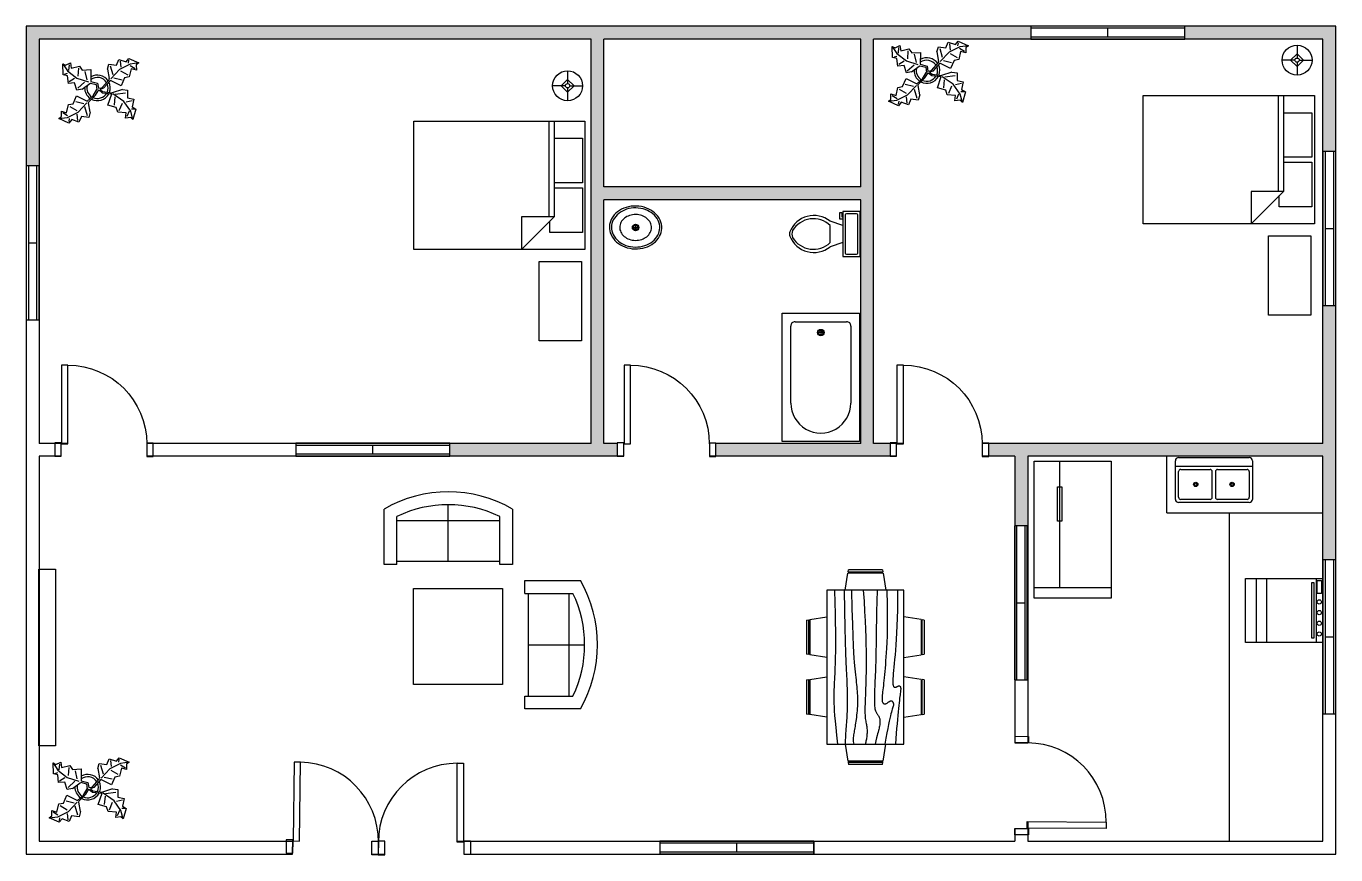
# Model space of a CAD drawing. Header units: feet. Extents: x 19.2 to 70.2, y 14.9 to 47.2.
import ezdxf

# ---------------------------------------------------------------- set-up
doc = ezdxf.new("R2010")
doc.units = ezdxf.units.FT
doc.header["$MEASUREMENT"] = 0
for name, color, linetype in [('blocks', 130, 'Continuous'), ('Door', 6, 'Continuous'), ('window', 30, 'Continuous')]:
    doc.layers.add(name, color=color, linetype=linetype)

# ---------------------------------------------------------------- blocks, each defined once
blk = doc.blocks.new('Door1')
at = {"layer": 'Door'}
for points in [[(-0.266, 0.481), (-0.516, 0.481), (-0.516, 3.55), (-0.266, 3.55)], [(-3.839, 0.512), (-3.589, 0.512), (-3.589, -0.014), (-3.839, -0.014)], [(-0.25, 0.526), (0, 0.526), (0, 0), (-0.25, 0)]]:
    blk.add_lwpolyline(points, close=True, dxfattribs=at)
blk.add_arc((-0.516, 0.481), 3.069, 90, 180, dxfattribs=at)
blk = doc.blocks.new('Door2')
at = {"layer": 'Door'}
for points in [[(-3.316, 0.537), (-3.066, 0.534), (-3.026, 3.603), (-3.276, 3.607)], [(3.323, 0.494), (3.073, 0.494), (3.073, 3.564), (3.323, 3.564)], [(-3.332, 0.583), (-3.582, 0.586), (-3.589, 0.06), (-3.339, 0.057)], [(-0.25, 0.526), (0, 0.526), (0, 0), (-0.25, 0)], [(0.257, 0.523), (0.007, 0.526), (0, 0), (0.25, -0.003)], [(3.339, 0.54), (3.589, 0.54), (3.589, 0.014), (3.339, 0.014)]]:
    blk.add_lwpolyline(points, close=True, dxfattribs=at)
for centre, start, end in [((-3.066, 0.534), 359.258, 89.258), ((3.073, 0.494), 90, 180)]:
    blk.add_arc(centre, 3.069, start, end, dxfattribs=at)
blk = doc.blocks.new('window1')
at = {"layer": 'window'}
for p, q in [((92.172, 19.841), (86.172, 19.841)), ((86.172, 19.841), (86.172, 19.341)), ((92.172, 19.758), (86.172, 19.758)), ((86.172, 19.424), (92.172, 19.424)), ((89.172, 19.424), (89.172, 19.758)), ((92.172, 19.341), (92.172, 19.841)), ((86.172, 19.341), (92.172, 19.341))]:
    blk.add_line(p, q, dxfattribs=at)
blk = doc.blocks.new('Bath Tub - 26 x 60 in.')
for p, q in [((8, -18), (10, -18)), ((9, -17), (9, -19))]:
    blk.add_line(p, q)
blk.add_lwpolyline([(0, -36), (0, 0), (60, 0), (60, -36)], close=True)
for points in [[(4, -30), (4, -6)], [(6, -4), (42, -4)], [(42, -32), (6, -32)]]:
    blk.add_lwpolyline(points)
for radius in [1.5, 1]:
    blk.add_circle((9, -18), radius)
for centre, radius, start, end in [((5.75, -5.75), 1.77, 81.8699, 188.1301), ((42, -18), 14, 270, 90), ((5.75, -30.25), 1.77, 171.8699, 278.1301)]:
    blk.add_arc(centre, radius, start, end)
blk = doc.blocks.new('Toilet - top')
for p, q in [((9.5, -6), (9.5, -2)), ((-10, -8.5), (-8, -8.5)), ((-10, -9.5), (-10, -8.5)), ((-7, -9.5), (-10, -9.5)), ((-8, -8.5), (-8, -8)), ((-7, -8), (-7, -9.5)), ((-4, -8), (-6, -14)), ((4, -8), (6, -14)), ((4, -14), (-4, -14))]:
    blk.add_line(p, q)
blk.add_lwpolyline([(10.5, -8), (10.5, 0), (-10.5, 0), (-10.5, -8)], close=True)
for points in [[(-9.5, -2), (-9.5, -6)], [(8.5, -1), (-8.5, -1)], [(-8.5, -7), (8.5, -7)]]:
    blk.add_lwpolyline(points)
for centre, radius, start, end in [((-8.62, -1.88), 0.884, 81.8699, 188.1301), ((-8.62, -6.12), 0.884, 171.8699, 278.1301), ((8.62, -1.88), 0.884, 351.8699, 98.1301), ((8.62, -6.12), 0.884, 261.8699, 8.1301), ((3.52, -21.58), 12.17, 141.46911, 247.97143), ((4.2, -21.82), 11.33, 136.36773, 238.94682), ((-3.52, -21.58), 12.17, 292.02843, 38.53071), ((-4.2, -21.82), 11.33, 301.05301, 43.63209), ((0, -27.88), 4, 245.73182, 294.26817), ((0, -29), 4, 254.86053, 285.13947)]:
    blk.add_arc(centre, radius, start, end)
blk = doc.blocks.new('Sink - Oval top')
for p, q in [((-1, 0), (1, 0)), ((0, 1), (0, -1))]:
    blk.add_line(p, q)
at = {"linetype": 'Continuous'}
for points in [[(-12.23, 0.39, 0.117634), (-11.46, -3.36, 0.104469), (-8.88, -6.8, 0.090016), (-5.08, -9.07, 0.08192), (-0.32, -10.02, 0.08192), (4.49, -9.38, 0.090016), (8.42, -7.36, 0.104469), (11.22, -4.09, 0.117634), (12.23, -0.39, 0.117634), (11.46, 3.36, 0.104469), (8.88, 6.8, 0.090016), (5.08, 9.07, 0.08192), (0.32, 10.02, 0.08192), (-4.49, 9.38, 0.090016), (-8.42, 7.36, 0.104469), (-11.22, 4.09, 0.117634)], [(-11.29, 0.16, 0.118622), (-10.52, -3.25, 0.104678), (-8.07, -6.36, 0.089562), (-4.54, -8.37, 0.081185), (-0.13, -9.15, 0.081185), (4.3, -8.49, 0.089562), (7.89, -6.58, 0.104678), (10.42, -3.55, 0.118622), (11.29, -0.16, 0.118622), (10.52, 3.25, 0.104678), (8.07, 6.36, 0.089562), (4.54, 8.37, 0.081185), (0.13, 9.15, 0.081185), (-4.3, 8.49, 0.089562), (-7.89, 6.58, 0.104678), (-10.42, 3.55, 0.118622)], [(-7.42, 0.08, 0.118283), (-6.91, -2.17, 0.104607), (-5.29, -4.21, 0.089718), (-2.97, -5.53, 0.081436), (-0.07, -6.04, 0.081436), (2.84, -5.59, 0.089718), (5.2, -4.33, 0.104607), (6.86, -2.32, 0.118283), (7.42, -0.08, 0.118283), (6.91, 2.17, 0.104607), (5.29, 4.21, 0.089718), (2.97, 5.53, 0.081436), (0.07, 6.04, 0.081436), (-2.84, 5.59, 0.089718), (-5.2, 4.33, 0.104607), (-6.86, 2.32, 0.118283)]]:
    blk.add_lwpolyline(points, format="xyb", close=True, dxfattribs=at)
for radius in [1.5, 1]:
    blk.add_circle((0, 0), radius)
blk = doc.blocks.new('Dining Set - 36 x 72 in.')
at = {"linetype": 'Continuous'}
for p, q in [((-22.2343, 26.00059), (-23.4847, 17.99762)), ((-22.2304, 26), (-5.7608, 26)), ((-22, 27.5), (-22.1562, 26.50042)), ((-5.8416, 26.5), (-22.1534, 26.5)), ((-22, 27.5), (-6, 27.5)), ((-5.8437, 26.49966), (-6, 27.5)), ((-4.5152, 17.99762), (-5.7655, 25.99926)), ((5.7657, 26.00059), (4.5153, 17.99762)), ((5.7696, 26), (22.2392, 26)), ((6, 27.5), (5.8438, 26.50042)), ((22.1584, 26.5), (5.8466, 26.5)), ((6, 27.5), (22, 27.5)), ((22.1563, 26.49966), (22, 27.5)), ((23.4848, 17.99762), (22.2345, 25.99926)), ((36, 18), (-36, 18)), ((-36, 18), (-36, -18)), ((36, -18), (36, 18)), ((-45.5, 8), (-44.5004, 8.15617)), ((-45.5, 8), (-45.5, -8)), ((-44.5, -8.15843), (-44.5, 8.15338)), ((-44.0006, 8.23428), (-35.9976, 9.48474)), ((-44, 8.23041), (-44, -8.23915)), ((44.0006, 8.23428), (35.9976, 9.48474)), ((44, 8.23041), (44, -8.23915)), ((44.5, -8.15843), (44.5, 8.15338)), ((45.5, 8), (44.5005, 8.15617)), ((45.5, 8), (45.5, -8)), ((-44.4997, -8.15631), (-45.5, -8)), ((-35.9976, -9.48476), (-43.9993, -8.2345)), ((35.9976, -9.48476), (43.9993, -8.2345)), ((44.4997, -8.15631), (45.5, -8)), ((-36, -18), (36, -18)), ((-22.2343, -26.0006), (-23.4847, -17.99762)), ((-4.5152, -17.99762), (-5.7655, -25.99928)), ((5.7657, -26.0006), (4.5153, -17.99762)), ((23.4848, -17.99762), (22.2345, -25.99928)), ((-22.2304, -26), (-5.7608, -26)), ((-22, -27.5), (-22.1562, -26.50044)), ((-5.8416, -26.5), (-22.1534, -26.5)), ((-22, -27.5), (-6, -27.5)), ((-5.8437, -26.49967), (-6, -27.5)), ((5.7696, -26), (22.2392, -26)), ((6, -27.5), (5.8438, -26.50044)), ((22.1584, -26.5), (5.8466, -26.5)), ((6, -27.5), (22, -27.5)), ((22.1563, -26.49967), (22, -27.5))]:
    blk.add_line(p, q, dxfattribs=at)
for points in [[(-36, 15), (-31.1772, 14.97754), (-26.8079, 14.91406), (-22.8538, 14.81543), (-19.276, 14.6875), (-16.0362, 14.53613), (-13.0957, 14.36718), (-10.4159, 14.18652), (-7.9583, 14), (-5.6904, 13.81315), (-3.6035, 13.63021), (-1.6954, 13.45508), (0.0365, 13.29166), (1.5945, 13.14388), (2.9811, 13.01562), (4.1988, 12.9108), (5.25, 12.83333), (6.1393, 12.78613), (6.8802, 12.76823), (7.4883, 12.77767), (7.9792, 12.8125), (8.3685, 12.87077), (8.6719, 12.95052), (8.9049, 13.0498), (9.0833, 13.16666), (9.2205, 13.29899), (9.3216, 13.44401), (9.3895, 13.59879), (9.4271, 13.76041), (9.4373, 13.92594), (9.4232, 14.09245), (9.3875, 14.257), (9.3333, 14.41666), (9.2638, 14.56917), (9.1836, 14.71484), (9.0975, 14.85465), (9.0104, 14.98958), (8.9272, 15.1206), (8.8529, 15.2487), (8.7922, 15.37483), (8.75, 15.5), (8.7305, 15.62467), (8.7344, 15.74739), (8.7617, 15.86621), (8.8125, 15.97916), (8.8867, 16.08431), (8.9844, 16.17968), (9.1055, 16.26334), (9.25, 16.33333), (9.4189, 16.38802), (9.6172, 16.42708), (9.8506, 16.45052), (10.125, 16.45833), (10.4463, 16.45052), (10.8203, 16.42708), (11.2529, 16.38802), (11.75, 16.33333), (12.3184, 16.26318), (12.9694, 16.17838), (13.7151, 16.07991), (14.5677, 15.96875), (15.5395, 15.84586), (16.6426, 15.71224), (17.8893, 15.56884), (19.2917, 15.41666), (20.859, 15.25667), (22.5879, 15.08984), (24.4721, 14.91715), (26.5052, 14.73958), (28.6809, 14.5581), (30.9929, 14.3737), (33.4347, 14.18733), (36, 14)], [(-36, 10), (-28.9766, 10.14274), (-23.1725, 10.20442), (-18.4241, 10.19775), (-14.5677, 10.13541), (-11.4399, 10.03011), (-8.877, 9.89453), (-6.7154, 9.74137), (-4.7917, 9.58333), (-2.9698, 9.43082), (-1.2246, 9.28515), (0.4415, 9.14534), (2.026, 9.01041), (3.5266, 8.87939), (4.9408, 8.7513), (6.266, 8.62516), (7.5, 8.5), (8.6411, 8.37549), (9.6914, 8.2539), (10.6538, 8.13818), (11.5312, 8.03125), (12.3267, 7.93603), (13.043, 7.85547), (13.6831, 7.79248), (14.25, 7.75), (14.7471, 7.7303), (15.1797, 7.73307), (15.5537, 7.75732), (15.875, 7.80208), (16.1494, 7.86637), (16.3828, 7.94922), (16.5811, 8.04964), (16.75, 8.16666), (16.8944, 8.29915), (17.0143, 8.44531), (17.1089, 8.60319), (17.1771, 8.77083), (17.218, 8.94629), (17.2305, 9.1276), (17.2137, 9.31282), (17.1667, 9.5), (17.0895, 9.6875), (16.987, 9.875), (16.8649, 10.0625), (16.7292, 10.25), (16.5856, 10.4375), (16.4401, 10.625), (16.2985, 10.8125), (16.1667, 11), (16.05, 11.18733), (15.9518, 11.3737), (15.8752, 11.5581), (15.8229, 11.73958), (15.798, 11.91715), (15.8034, 12.08984), (15.842, 12.25667), (15.9167, 12.41666), (16.0295, 12.56836), (16.1784, 12.70833), (16.3605, 12.83268), (16.5729, 12.9375), (16.8127, 13.01888), (17.0768, 13.07291), (17.3625, 13.0957), (17.6667, 13.08333), (17.9894, 13.03312), (18.3418, 12.94726), (18.7382, 12.82918), (19.1927, 12.68229), (19.7195, 12.51001), (20.3327, 12.31575), (21.0465, 12.10294), (21.875, 11.875), (22.8357, 11.63354), (23.959, 11.37304), (25.2786, 11.08618), (26.8282, 10.76562), (28.6414, 10.40405), (30.752, 9.99414), (33.1936, 9.52856), (36, 9)], [(-36, 5.5), (-30.7157, 5.3348), (-26.069, 5.20963), (-21.9946, 5.11767), (-18.4271, 5.05208), (-15.3009, 5.00602), (-12.5508, 4.97265), (-10.1112, 4.94515), (-7.9167, 4.91666), (-5.909, 4.88167), (-4.0586, 4.83984), (-2.3429, 4.79215), (-0.7396, 4.73958), (0.7739, 4.6831), (2.22, 4.6237), (3.6213, 4.56233), (5, 4.5), (6.373, 4.43782), (7.7344, 4.3776), (9.0723, 4.32129), (10.375, 4.27083), (11.6309, 4.22819), (12.8281, 4.19531), (13.9551, 4.17415), (15, 4.16666), (15.954, 4.17448), (16.819, 4.19791), (17.6001, 4.23698), (18.3021, 4.29166), (18.9299, 4.36198), (19.4883, 4.44791), (19.9823, 4.54948), (20.4167, 4.66666), (20.7969, 4.79899), (21.1302, 4.94401), (21.4245, 5.09879), (21.6875, 5.26041), (21.9271, 5.42594), (22.1511, 5.59245), (22.3672, 5.757), (22.5834, 5.91666), (22.8065, 6.06868), (23.0404, 6.21093), (23.2879, 6.34147), (23.5521, 6.45833), (23.8358, 6.55957), (24.142, 6.64323), (24.4735, 6.70735), (24.8334, 6.75), (25.2235, 6.76969), (25.642, 6.76692), (26.0858, 6.74267), (26.5521, 6.69791), (27.0379, 6.63362), (27.5404, 6.55078), (28.0565, 6.45036), (28.5834, 6.33333), (29.1242, 6.19987), (29.7071, 6.04687), (30.3661, 5.87044), (31.1354, 5.66666), (32.0493, 5.43164), (33.142, 5.16146), (34.4475, 4.85221), (36, 4.5)], [(-36, -1), (-30.7915, -0.6591), (-26.0195, -0.38216), (-21.6519, -0.16284), (-17.6563, 0.00521), (-14.0005, 0.12833), (-10.6523, 0.21289), (-7.5796, 0.26522), (-4.75, 0.29166), (-2.134, 0.29793), (0.2878, 0.28711), (2.5317, 0.26163), (4.6146, 0.22396), (6.5529, 0.17651), (8.3633, 0.12174), (10.0623, 0.06209), (11.6667, 0), (13.1899, -0.06201), (14.6341, -0.1211), (15.9982, -0.17432), (17.2813, -0.21875), (18.4823, -0.25147), (19.6003, -0.26953), (20.6343, -0.27002), (21.5834, -0.25), (22.4481, -0.20768), (23.2357, -0.14584), (23.9549, -0.06836), (24.6146, 0.02083), (25.2235, 0.11784), (25.7904, 0.21875), (26.3241, 0.31966), (26.8334, 0.41666), (27.3265, 0.50618), (27.8099, 0.58593), (28.2894, 0.65397), (28.7709, 0.70833), (29.2601, 0.74707), (29.763, 0.76823), (30.2855, 0.76985), (30.8334, 0.75), (31.4088, 0.70784), (31.9994, 0.64713), (32.589, 0.57275), (33.1615, 0.48958), (33.7008, 0.4025), (34.1908, 0.3164), (34.6153, 0.23616), (34.9584, 0.16666), (35.2099, 0.11165), (35.3848, 0.07031), (35.504, 0.04069), (35.5886, 0.02083), (35.6594, 0.00879), (35.7377, 0.0026), (35.8442, 0.00032), (36, 0)], [(-36, -6.5), (-27.1843, -6.31267), (-20.084, -6.1263), (-14.469, -5.9419), (-10.1094, -5.76042), (-6.7752, -5.58285), (-4.2363, -5.41016), (-2.2629, -5.24333), (-0.625, -5.08334), (0.8708, -4.93099), (2.2715, -4.78646), (3.5872, -4.64974), (4.8281, -4.52084), (6.0046, -4.39974), (7.127, -4.28646), (8.2053, -4.18099), (9.25, -4.08334), (10.2705, -3.99382), (11.2734, -3.91407), (12.2647, -3.84603), (13.25, -3.79167), (14.2354, -3.75293), (15.2266, -3.73177), (16.2295, -3.73015), (17.25, -3.75), (18.2912, -3.79248), (19.3451, -3.85547), (20.4009, -3.93604), (21.4479, -4.03125), (22.4754, -4.13819), (23.4727, -4.25391), (24.4289, -4.37549), (25.3334, -4.5), (26.1785, -4.62492), (26.9694, -4.74935), (27.7145, -4.87281), (28.4219, -4.99479), (29.1, -5.11483), (29.7572, -5.23242), (30.4016, -5.34709), (31.0417, -5.45834), (31.6837, -5.56437), (32.3262, -5.65821), (32.9658, -5.73153), (33.599, -5.77604), (34.2224, -5.78345), (34.8327, -5.74545), (35.4264, -5.65373), (36, -5.5)], [(-36, -10), (-26.4022, -9.81299), (-18.4675, -9.62891), (-11.9839, -9.45069), (-6.7396, -9.28125), (-2.5226, -9.12354), (0.8789, -8.98047), (3.6769, -8.85498), (6.0833, -8.75), (8.2767, -8.66765), (10.3021, -8.60677), (12.1712, -8.56543), (13.8958, -8.54167), (15.4876, -8.53353), (16.9583, -8.53907), (18.3197, -8.55632), (19.5834, -8.58334), (20.7616, -8.61841), (21.8685, -8.66081), (22.9188, -8.71004), (23.9271, -8.76563), (24.9081, -8.82707), (25.8763, -8.89388), (26.8465, -8.96558), (27.8334, -9.04167), (28.8474, -9.12118), (29.8828, -9.20117), (30.93, -9.27824), (31.9792, -9.34896), (33.0205, -9.40991), (34.0443, -9.45768), (35.0407, -9.48885), (36, -9.5)], [(-36, -14.5), (-30.0881, -14.33513), (-25.0332, -14.21224), (-20.7312, -14.12647), (-17.0781, -14.07292), (-13.97, -14.04671), (-11.3027, -14.04297), (-8.9724, -14.05681), (-6.875, -14.08334), (-4.9224, -14.11833), (-3.0905, -14.16016), (-1.3709, -14.20785), (0.2448, -14.26042), (1.7647, -14.3169), (3.1973, -14.3763), (4.5507, -14.43767), (5.8333, -14.5), (7.0554, -14.5621), (8.235, -14.62175), (9.3922, -14.67652), (10.5469, -14.72396), (11.7192, -14.76164), (12.929, -14.78711), (14.1965, -14.79794), (15.5417, -14.79167), (16.9933, -14.76424), (18.6152, -14.70508), (20.4804, -14.60197), (22.6615, -14.44271), (25.2312, -14.21509), (28.2624, -13.9069), (31.8277, -13.50594), (36, -13)]]:
    blk.add_lwpolyline(points, dxfattribs=at)
blk = doc.blocks.new('Sofa - Roundback Loveseat 5 ft.')
at = {"linetype": 'Continuous'}
for p, q in [((0, -32.44198), (0, -5.99998)), ((-24, -33.99998), (-24, -11.46958)), ((24.00004, -33.99998), (24.00004, -11.46958)), ((-23.9998, -13.38178), (23.99986, -13.38178)), ((-24, -32.44198), (24.00004, -32.44198))]:
    blk.add_line(p, q, dxfattribs=at)
for points in [[(-24, -33.99998), (-30, -33.99998), (-30, -7.99998)], [(30.00004, -7.99998), (30.00004, -33.99998), (24.00004, -33.99998)]]:
    blk.add_lwpolyline(points, dxfattribs=at)
for centre, radius, start, end in [((0, -60.24998), 60.24998, 60.13715, 119.8628), ((0, -61.38438), 55.38444, 64.32083, 115.6792)]:
    blk.add_arc(centre, radius, start, end, dxfattribs=at)
blk = doc.blocks.new('Range-Oven - 30 in front')
for p, q in [((0, 33.00005), (30, 33.00005)), ((30, 10), (0, 10)), ((0, 5), (30, 5))]:
    blk.add_line(p, q)
for points in [[(0, 0), (0, 36.00005), (30, 36.00005), (30, 0)], [(1, 33.50005), (1, 35.50005), (7, 35.50005), (7, 33.50005)], [(2, 31.00005), (2, 32.00005), (28, 32.00005), (28, 31.00005)]]:
    blk.add_lwpolyline(points, close=True)
for centre in [(11, 34.50005), (16, 34.50005), (21, 34.50005), (26, 34.50005)]:
    blk.add_circle(centre, 1)
blk = doc.blocks.new('Refrigerator-2 door - 36 in front')
for p, q in [((12, 5), (12, 64)), ((0, 5), (36, 5))]:
    blk.add_line(p, q)
for points in [[(0, 0), (0, 64), (36, 64), (36, 0)], [(11, 36), (11, 52), (13, 52), (13, 36)]]:
    blk.add_lwpolyline(points, close=True)
blk = doc.blocks.new('Sink-double - 36 in top')
for p, q in [((-18, -4), (18, -4)), ((-0.75, -18.5), (-0.75, -6.5)), ((0.75, -6.5), (0.75, -18.5))]:
    blk.add_line(p, q)
for points in [[(-16.5, 0), (16.5, 0)], [(-18, -19.5), (-18, -1.5)], [(-15.5, -5.5), (-1.75, -5.5)], [(1.75, -5.5), (15.5, -5.5)], [(18, -1.5), (18, -19.5)], [(-16.5, -18.5), (-16.5, -6.5)], [(16.5, -6.5), (16.5, -18.5)], [(16.5, -21), (-16.5, -21)], [(-1.75, -19.5), (-15.5, -19.5)], [(15.5, -19.5), (1.75, -19.5)]]:
    blk.add_lwpolyline(points)
for centre, radius in [((-8.5, -12.5), 1), ((-8.5, -12.5), 0.5), ((8.5, -12.5), 1), ((8.5, -12.5), 0.5)]:
    blk.add_circle(centre, radius)
for centre, radius, start, end in [((-16.5, -1.5), 1.5, 90, 180), ((16.5, -1.5), 1.5, 0, 90), ((-15.5, -6.5), 1, 90, 180), ((-1.75, -6.5), 1, 0, 90), ((1.75, -6.5), 1, 90, 180), ((15.5, -6.5), 1, 0, 90), ((-16.5, -19.5), 1.5, 180, 270), ((-15.5, -18.5), 1, 180, 270), ((-1.75, -18.5), 1, 270, 0), ((1.75, -18.5), 1, 180, 270), ((15.5, -18.5), 1, 270, 0), ((16.5, -19.5), 1.5, 270, 0)]:
    blk.add_arc(centre, radius, start, end)
blk = doc.blocks.new('Bed - Queen')
at = {"linetype": 'Continuous'}
for p, q in [((0, -80.00003), (0, 0)), ((0, 0), (59.99999, 0)), ((59.99999, 0), (59.99999, -80.00003)), ((7.99999, -1.2), (28.79998, -1.2)), ((7.99999, -14.4), (7.99999, -1.2)), ((28.79998, -1.2), (28.79998, -14.4)), ((31.19999, -1.2), (51.99999, -1.2)), ((31.19999, -14.4), (31.19999, -1.2)), ((51.99999, -1.2), (51.99999, -16.4)), ((0, -14.4), (44.8, -14.4)), ((44.8, -16.8), (0, -16.8)), ((59.99999, -29.6), (44.8, -14.4)), ((44.8, -14.4), (44.8, -29.6)), ((51.99999, -16.4), (46.79936, -16.4)), ((44.8, -29.6), (59.99999, -29.6)), ((59.99999, -80.00003), (0, -80.00003))]:
    blk.add_line(p, q, dxfattribs=at)
blk = doc.blocks.new('Lamp - Table')
at = {"linetype": 'Continuous'}
for p, q in [((0, 7), (0, 1)), ((-1, 0), (-7, 0)), ((0, 3), (-3, 0)), ((-3, 0), (0, -3)), ((3, 0), (0, 3)), ((0, -3), (3, 0)), ((1, 0), (7, 0)), ((0, -1), (0, -7))]:
    blk.add_line(p, q, dxfattribs=at)
for radius in [7, 1]:
    blk.add_circle((0, 0), radius, dxfattribs=at)
blk = doc.blocks.new('Plant - Rubber or Philodendron')
at = {"linetype": 'Continuous'}
for p, q in [((8.8871, 10.7908), (9.9809, 13.4933)), ((9.9809, 13.4933), (13.3837, 12.301)), ((10.5828, 12.6946), (10.8893, 9.7953)), ((13.3837, 12.301), (14.68, 13.9039)), ((14.5816, 13.2037), (14.3848, 11.8033)), ((14.68, 13.9039), (19.3848, 11.8146)), ((-16.2005, 11.4774), (-13.9899, 8.1064)), ((-16.2005, 11.4774), (-14.8639, 10.7964)), ((-16.0159, 6.3329), (-16.2005, 11.4774)), ((-14.0069, 5.8704), (-16.0159, 6.3329)), ((-15.3434, 6.5514), (-13.9984, 6.9884)), ((-14.8639, 10.7964), (-12.6195, 11.8975)), ((-13.9899, 8.1064), (-9.5434, 4.7185)), ((-13.3174, 8.325), (-13.0735, 11.0065)), ((-12.6195, 11.8975), (-12.1909, 9.4345)), ((-12.1909, 9.4345), (-8.3829, 10.3)), ((-8.8369, 9.409), (-9.0894, 5.6095)), ((-8.3829, 10.3), (-7.0549, 8.501)), ((-7.0549, 8.501), (-3.0284, 8.6941)), ((-4.8529, 4.012), (-5.7184, 7.82)), ((-3.0284, 8.6941), (-3.0709, 3.1041)), ((4.6914, 8.8812), (5.3859, 11.2828)), ((4.6914, 8.8812), (5.5014, 4.4831)), ((5.3859, 11.2828), (8.8871, 10.7908)), ((5.9878, 10.4842), (7.1971, 6.3869)), ((10.3916, 8.7942), (6.2847, 4.4028)), ((15.3859, 11.3055), (10.3916, 8.7942)), ((14.2977, 6.1031), (10.9934, 7.9956)), ((15.7909, 9.1065), (14.8995, 5.3044)), ((15.2875, 10.6053), (17.5907, 9.2105)), ((19.3848, 11.8146), (15.3859, 11.3055)), ((18.1925, 8.4119), (15.7909, 9.1065)), ((19.3848, 11.8146), (18.1868, 10.9119)), ((18.1868, 10.9119), (18.1925, 8.4119)), ((-13.5868, 2.2894), (-14.0069, 5.8704)), ((-10.6784, 2.491), (-13.5868, 2.2894)), ((-13.1329, 3.1804), (-10.6614, 4.727)), ((-9.5858, -0.8715), (-10.6784, 2.491)), ((-9.5434, 4.7185), (-4.1917, 2.9888)), ((-9.1318, 0.0195), (-5.9793, 2.9025)), ((-7.1228, -0.443), (-3.5248, 2.2131)), ((-3.5248, 2.2131), (-3.3011, 2.4355)), ((-3.3011, 2.4355), (-0.5306, 1.7947)), ((-3.0709, 3.1041), (0.0797, 2.3163)), ((-0.5306, 1.7947), (-0.2255, -0.5527)), ((-0.5306, 1.7947), (-0.5306, 1.7947)), ((0.0797, 2.3163), (0.4866, -0.031)), ((0.4866, -0.031), (2.1141, 0.2298)), ((2.1141, 0.2298), (5.4346, 3.9146)), ((6.1032, 3.6844), (2.8262, -0.031)), ((5.4346, 3.9146), (5.5014, 4.4831)), ((11.1089, 1.1958), (6.1032, 3.6844)), ((7.7005, 4.8881), (11.5025, 3.9967)), ((12.7005, 4.8994), (11.1089, 1.1958)), ((14.8995, 5.3044), (12.7005, 4.8994)), ((-11.3237, -7.2629), (-9.7321, -3.5593)), ((-9.7321, -3.5593), (-4.7264, -6.0479)), ((-7.1228, -0.443), (-9.5858, -0.8715)), ((-2.019, -3.6148), (-4.7264, -6.0479)), ((-4.0579, -6.2781), (-0.9375, -3.1608)), ((-2.019, -3.6148), (-0.2255, -0.5527)), ((-0.9375, -3.1608), (0.5883, -0.8135)), ((0.5883, -0.8135), (2.2447, -2.0916)), ((2.8262, -0.031), (1.3003, -0.5527)), ((1.3003, -0.5527), (2.4193, -1.4655)), ((2.2447, -2.0916), (6.7108, -2.6626)), ((2.4193, -1.4655), (6.895, -2.1175)), ((4.943, -7.9659), (6.7108, -2.6626)), ((11.6605, -0.5413), (6.895, -2.1175)), ((12.3677, -6.1981), (7.219, -2.6772)), ((8.125, -4.0768), (7.7715, -7.9659)), ((8.3544, -2.7453), (13.1973, -2.1704)), ((11.6605, -0.5413), (14.1354, -0.8948)), ((16.2567, -5.8446), (13.4283, -6.5517)), ((14.1354, -0.8948), (14.1354, -4.4304)), ((14.1354, -4.4304), (16.9638, -5.1375)), ((16.9638, -5.1375), (16.2567, -8.673)), ((-16.8157, -10.7754), (-14.4141, -11.4699)), ((-16.8101, -13.2754), (-16.8157, -10.7754)), ((-13.9107, -12.9688), (-16.2139, -11.574)), ((-14.4141, -11.4699), (-13.5228, -7.6679)), ((-14.0091, -13.669), (-9.0148, -11.1577)), ((-13.5228, -7.6679), (-11.3237, -7.2629)), ((-12.921, -8.4665), (-9.6166, -10.359)), ((-6.3237, -7.2516), (-10.1257, -6.3602)), ((-9.206, -15.0581), (-9.5126, -12.1588)), ((-9.0148, -11.1577), (-4.9047, -6.8122)), ((-4.611, -12.8477), (-5.8203, -8.7504)), ((-4.1246, -6.8466), (-4.0579, -6.2781)), ((-3.3146, -11.2447), (-4.1246, -6.8466)), ((-3.3146, -11.2447), (-4.0092, -13.6463)), ((8.8321, -9.0266), (4.943, -7.9659)), ((9.5392, -11.1479), (8.8321, -9.0266)), ((13.4283, -11.5015), (9.5392, -11.1479)), ((10.2463, -10.4408), (11.6605, -6.9053)), ((15.5496, -10.7943), (12.3677, -6.1981)), ((13.0748, -13.9763), (13.4283, -11.5015)), ((14.8425, -10.7943), (13.7819, -13.2692)), ((16.6103, -14.6834), (15.5496, -10.7943)), ((17.3174, -9.7337), (15.9032, -9.7337)), ((16.2567, -8.673), (18.0245, -9.7337)), ((18.0245, -9.7337), (16.6103, -14.6834)), ((-18.008, -14.1781), (-16.8101, -13.2754)), ((-18.008, -14.1781), (-14.0091, -13.669)), ((-13.3032, -16.2674), (-18.008, -14.1781)), ((-12.0069, -14.6645), (-13.3032, -16.2674)), ((-13.2048, -15.5672), (-13.008, -14.1668)), ((-8.6042, -15.8568), (-12.0069, -14.6645)), ((-7.5103, -13.1543), (-8.6042, -15.8568)), ((-4.0092, -13.6463), (-7.5103, -13.1543)), ((15.5496, -13.6228), (13.0748, -13.9763)), ((16.6103, -14.6834), (15.5496, -13.6228))]:
    blk.add_line(p, q, dxfattribs=at)
for centre, radius, start, end in [((0, 0), 6.1275, 34.37569, 120.1028), ((0.0308, 0.1664), 6, 178.6147, 235.1169), ((0.0308, 0.1664), 5, 168.1647, 238.6725), ((-0.0601, -0.2075), 5.2461, 33.82192, 124.9414), ((-0.2664, 0.1682), 5.2775, 338.4094, 20.03007), ((-0.098, 0.1364), 6.1288, 341.2017, 26.09184), ((-0.0234, 0.3825), 6.1492, 242.5812, 331.2714), ((-0.1102, 0.4886), 5.2883, 247.3711, 327.472)]:
    blk.add_arc(centre, radius, start, end, dxfattribs=at)

msp = doc.modelspace()

# ---------------------------------------------------------------- hatches: boundary and pattern name
at = {"layer": 'blocks'}
h = msp.add_hatch(color=256, dxfattribs=at)
h.dxf.hatch_style = 1
h.paths.add_polyline_path([(58.297, 47.197), (19.173, 47.197), (19.173, 41.756), (19.673, 41.756), (19.673, 46.697), (41.173, 46.697), (41.173, 30.939), (35.671, 30.939), (35.671, 30.439), (41.673, 30.439), (42.189, 30.439), (42.189, 30.939), (41.673, 30.939), (41.673, 40.439), (51.673, 40.439), (51.673, 30.939), (46.029, 30.939), (46.029, 30.439), (51.673, 30.439), (52.816, 30.439), (52.816, 30.939), (52.173, 30.939), (52.173, 46.697), (58.297, 46.697)])
h.paths.add_polyline_path([(41.673, 46.697), (51.673, 46.697), (51.673, 40.939), (41.673, 40.939)], flags=16)
h.paths.add_polyline_path([(70.173, 47.197), (64.297, 47.197), (64.297, 46.697), (69.673, 46.697), (69.673, 42.319), (70.173, 42.319)])
h.paths.add_polyline_path([(70.173, 36.319), (69.673, 36.319), (69.673, 30.939), (57.673, 30.939), (56.655, 30.939), (56.655, 30.439), (57.673, 30.439), (57.673, 27.729), (58.173, 27.729), (58.173, 30.439), (69.673, 30.439), (69.673, 26.409), (70.173, 26.409)])

# ---------------------------------------------------------------- linework, layer by layer
for p, q in [((41.173, 30.939), (41.173, 46.697)), ((41.673, 40.939), (41.673, 46.697)), ((51.673, 40.939), (51.673, 46.697)), ((52.173, 30.939), (52.173, 46.697)), ((51.673, 40.939), (41.673, 40.939)), ((41.673, 30.939), (41.673, 40.439)), ((51.673, 40.439), (41.673, 40.439)), ((51.673, 30.939), (51.673, 40.439)), ((20.799, 30.939), (19.673, 30.939)), ((41.173, 30.939), (23.868, 30.939)), ((42.189, 30.939), (41.673, 30.939)), ((51.673, 30.939), (46.029, 30.939)), ((53.333, 30.939), (52.173, 30.939)), ((53.083, 30.939), (53.083, 30.92)), ((57.673, 30.939), (56.402, 30.939)), ((69.673, 30.939), (57.673, 30.939)), ((20.532, 30.439), (19.673, 30.439)), ((41.673, 30.439), (23.871, 30.439)), ((42.439, 30.439), (41.673, 30.439)), ((51.673, 30.439), (45.779, 30.439)), ((53.066, 30.439), (51.673, 30.439)), ((57.673, 30.439), (56.405, 30.439)), ((56.405, 30.439), (56.405, 30.425)), ((57.673, 30.439), (57.673, 19.278)), ((69.673, 30.439), (58.173, 30.439)), ((58.173, 30.439), (58.173, 19.275)), ((69.673, 15.439), (69.673, 30.439)), ((57.681, 19.278), (57.673, 19.278)), ((57.676, 15.939), (57.673, 15.939)), ((57.673, 15.939), (57.673, 15.439)), ((58.173, 16.203), (58.173, 15.439)), ((29.543, 14.939), (29.55, 15.439)), ((29.55, 15.439), (29.544, 14.969)), ((36.221, 14.926), (36.221, 15.407)), ((29.544, 14.969), (29.544, 14.969))]:
    msp.add_line(p, q)
for points in [[(36.221, 14.939), (70.173, 14.939), (70.173, 47.197), (19.173, 47.197), (19.173, 14.939), (29.543, 14.939)], [(41.173, 46.697), (19.673, 46.697), (19.673, 30.939)], [(51.673, 46.697), (41.673, 46.697)], [(69.673, 30.939), (69.673, 46.697), (52.173, 46.697)], [(19.673, 30.439), (19.673, 15.439), (29.55, 15.439)], [(58.173, 15.439), (69.673, 15.439), (69.673, 30.439)], [(32.886, 15.439), (32.886, 15.439)], [(35.955, 15.439), (57.673, 15.439)], [(32.632, 14.939), (33.133, 14.939)]]:
    msp.add_lwpolyline(points)
for p, q in [((63.598, 28.233), (63.598, 30.439)), ((63.598, 28.233), (69.673, 28.233)), ((66.019, 28.233), (66.019, 15.439)), ((57.673, 19.278), (58.173, 19.278)), ((57.673, 15.939), (58.173, 15.936)), ((43.844, 15.439), (43.844, 14.939)), ((49.844, 15.439), (49.844, 14.939))]:
    msp.add_line(p, q, dxfattribs=at)
for points in [[(69.198, 35.94), (67.554, 35.94), (67.554, 39.025), (69.198, 39.025)], [(40.791, 34.942), (39.148, 34.942), (39.148, 38.027), (40.791, 38.027)], [(19.668, 26.043), (20.317, 26.043), (20.317, 19.159), (19.668, 19.159)], [(34.248, 25.293), (37.718, 25.293), (37.718, 21.545), (34.248, 21.545)]]:
    msp.add_lwpolyline(points, close=True, dxfattribs=at)

# ---------------------------------------------------------------- block references
at = {"layer": 'blocks', "xscale": 0.08333333333333333, "yscale": 0.08333333333333333, "zscale": 0.08333333333333333}
for name, p in [('Plant - Rubber or Philodendron', (54.247, 45.456)), ('Lamp - Table', (68.663, 45.877)), ('Plant - Rubber or Philodendron', (21.944, 44.782)), ('Lamp - Table', (40.256, 44.879)), ('Sink - Oval top', (42.904, 39.357)), ('Refrigerator-2 door - 36 in front', (58.421, 24.914)), ('Sink-double - 36 in top', (65.425, 30.386)), ('Sofa - Roundback Loveseat 5 ft.', (35.61, 29.052)), ('Plant - Rubber or Philodendron', (21.566, 17.531))]:
    msp.add_blockref(name, p, dxfattribs=at)
for name, p, rotation in [('Bed - Queen', (69.34, 44.497), 269.9999999999999), ('Bed - Queen', (40.933, 43.5), 269.9999999999999), ('Toilet - top', (51.646, 39.102), 270), ('Bath Tub - 26 x 60 in.', (51.617, 36.012), 270), ('Dining Set - 36 x 72 in.', (51.856, 22.224), 270), ('Sofa - Roundback Loveseat 5 ft.', (41.42, 23.098), 270), ('Range-Oven - 30 in front', (66.655, 25.682), 270)]:
    msp.add_blockref(name, p, dxfattribs=dict(at, rotation=rotation))
at = {"layer": 'window'}
for name, p in [('window1', (-27.875, 27.36)), ('window1', (-56.501, 11.105)), ('Door2', (32.882, 14.912)), ('window1', (-42.329, -4.4))]:
    msp.add_blockref(name, p, dxfattribs=at)
for name, p, rotation in [('window1', (50.332, 128.49), 270), ('window1', (-0.17, 127.928), 270), ('window1', (38.316, 113.901), 270), ('window1', (50.332, 112.581), 270), ('Door1', (57.674, 15.689), 269.6678104167243)]:
    msp.add_blockref(name, p, dxfattribs=dict(at, rotation=rotation))
at = {"layer": 'window', "xscale": -1}
for p in [(20.282, 30.439), (42.189, 30.439), (52.816, 30.439)]:
    msp.add_blockref('Door1', p, dxfattribs=at)

doc.saveas('drawing.dxf')
